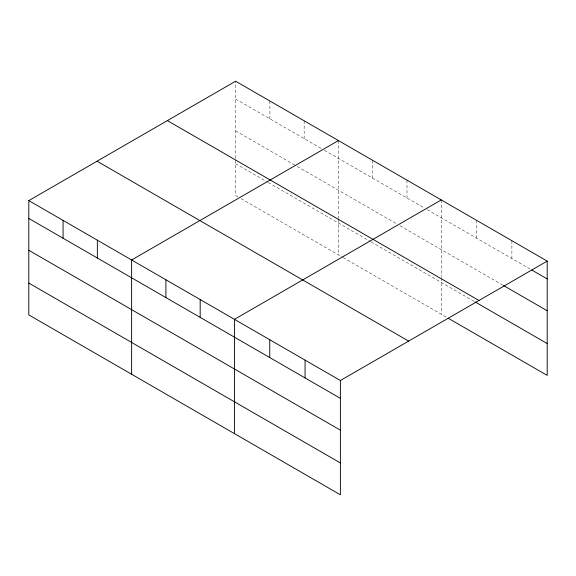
<?xml version="1.0" encoding="UTF-8"?>
<svg xmlns="http://www.w3.org/2000/svg" width="576" height="576" viewBox="0 0 576 576"><rect width="100%" height="100%" fill="white"/><g stroke="black" fill="none" stroke-linecap="round" stroke-linejoin="round"><path stroke-width="0.43" stroke-dasharray="2.88 2.16" d="M235.613 158.35L235.613 81.209M235.613 99.036L321.3 148.507M324.418 150.307L424.123 207.871M427.241 209.671L530.309 269.179M235.613 130.867L296.374 165.946M297.151 166.399L396.864 223.963M399.974 225.763L502.675 285.055M235.613 163.663L267.552 182.102M268.33 182.556L370.375 241.466M371.153 241.92L475.042 301.896M237.953 196.848L235.613 195.494L235.613 159.235M241.07 198.648L342.331 257.112M343.109 257.558L446.638 317.326M511.884 240.71L511.884 258.538M476.575 220.32L476.575 238.154M441.259 199.937L441.259 277.078M441.259 277.963L441.259 314.222M406.987 180.144L406.987 197.978M372.715 160.358L372.715 178.186M338.436 140.573L338.436 218.599M338.436 219.485L338.436 254.858M304.164 120.78L304.164 138.614M269.892 100.994L269.892 118.822"/><path stroke-width="0.86" d="M340.387 430.164L340.387 380.506L28.8 200.614L28.8 314.899L340.387 494.791L340.387 430.164L28.8 250.272M448.171 318.218L547.2 375.386L547.2 261.101L235.613 81.209L28.8 200.614M338.436 140.573L131.623 259.978L131.623 374.263M441.259 199.937L234.446 319.342L234.446 433.627M340.387 380.506L547.2 261.101M531.85 270.065L547.2 278.928M503.446 285.494L547.2 310.759M167.364 120.607L478.951 300.499M475.042 301.896L547.2 343.555M97.049 161.208L408.636 341.1M28.8 218.441L340.387 398.333M28.8 283.068L340.387 462.96M305.071 360.115L305.071 377.942M269.755 339.725L269.755 357.559M200.174 299.549L200.174 317.383M165.895 279.763L165.895 297.59M97.351 240.185L97.351 258.019M63.072 220.399L63.072 238.226"/></g></svg>
